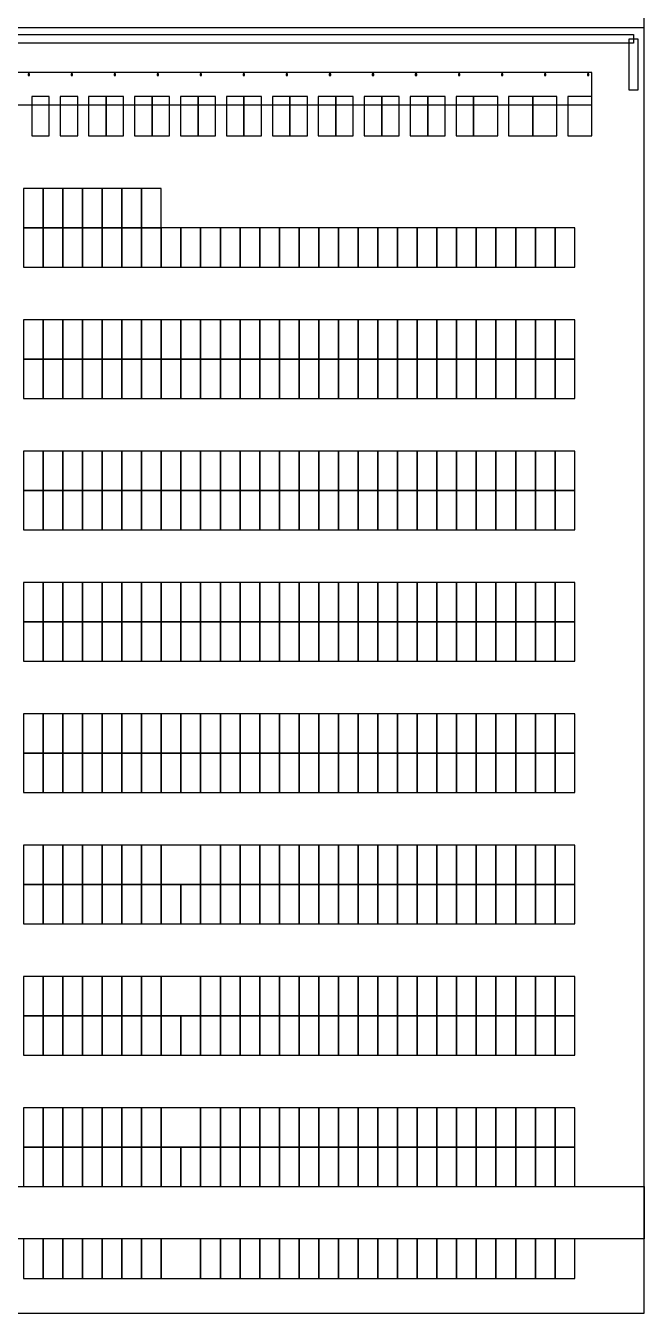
# Model space of a CAD drawing. Header units: metres. Extents: x 0 to 440, y -12 to 455.
# Drawn here: x 353.8 to 440, y 0 to 179.3 of the extents above; entities that cross this region are included whole.
import ezdxf

# ---------------------------------------------------------------- set-up
doc = ezdxf.new("R2010")
doc.units = ezdxf.units.M
for name, color, linetype in [('ASSUMED_BOUNDARY', 7, 'CONTINUOUS'), ('IFCCOLUMN', 7, 'CONTINUOUS'), ('OUTDOOR_30_ACRES', 7, 'CONTINUOUS'), ('PARKING_L1', 7, 'CONTINUOUS'), ('PARKING_L1_ADA', 7, 'CONTINUOUS'), ('PARKING_SHADE_GALLERIES', 7, 'CONTINUOUS'), ('PARKING_SHADE_ISLANDS', 7, 'CONTINUOUS'), ('SITE_ROADS', 7, 'CONTINUOUS'), ('SITE_WALKS', 7, 'CONTINUOUS')]:
    doc.layers.add(name, color=color, linetype=linetype)

msp = doc.modelspace()

# ---------------------------------------------------------------- linework, layer by layer
at = {"layer": 'ASSUMED_BOUNDARY'}
msp.add_lwpolyline([(0, 0), (440, 0), (440, 455), (0, 455)], close=True, dxfattribs=at)
at = {"layer": 'IFCCOLUMN'}
for points in [[(354.134659, 172.398), (354.334659, 172.398), (354.334659, 172.598), (354.134659, 172.598)], [(360.130824, 172.398), (360.330824, 172.398), (360.330824, 172.598), (360.130824, 172.598)], [(366.126988, 172.398), (366.326988, 172.398), (366.326988, 172.598), (366.126988, 172.598)], [(372.123153, 172.398), (372.323153, 172.398), (372.323153, 172.598), (372.123153, 172.598)], [(378.119318, 172.398), (378.319318, 172.398), (378.319318, 172.598), (378.119318, 172.598)], [(384.115482, 172.398), (384.315482, 172.398), (384.315482, 172.598), (384.115482, 172.598)], [(390.111647, 172.398), (390.311647, 172.398), (390.311647, 172.598), (390.111647, 172.598)], [(396.107812, 172.398), (396.307812, 172.398), (396.307812, 172.598), (396.107812, 172.598)], [(402.103976, 172.398), (402.303976, 172.398), (402.303976, 172.598), (402.103976, 172.598)], [(408.100141, 172.398), (408.300141, 172.398), (408.300141, 172.598), (408.100141, 172.598)], [(414.096306, 172.398), (414.296306, 172.398), (414.296306, 172.598), (414.096306, 172.598)], [(420.092471, 172.398), (420.292471, 172.398), (420.292471, 172.598), (420.092471, 172.598)], [(426.088635, 172.398), (426.288635, 172.398), (426.288635, 172.598), (426.088635, 172.598)], [(432.0848, 172.398), (432.2848, 172.398), (432.2848, 172.598), (432.0848, 172.598)]]:
    msp.add_lwpolyline(points, close=True, dxfattribs=at)
at = {"layer": 'OUTDOOR_30_ACRES'}
msp.add_lwpolyline([(0, 179.077971), (440, 179.077971), (440, 455), (0, 455)], close=True, dxfattribs=at)
at = {"layer": 'PARKING_L1'}
for points in [[(353.5024, 151.16), (356.2456, 151.16), (356.2456, 156.6464), (353.5024, 156.6464)], [(356.2456, 151.16), (358.9888, 151.16), (358.9888, 156.6464), (356.2456, 156.6464)], [(358.9888, 151.16), (361.732, 151.16), (361.732, 156.6464), (358.9888, 156.6464)], [(361.732, 151.16), (364.4752, 151.16), (364.4752, 156.6464), (361.732, 156.6464)], [(364.4752, 151.16), (367.2184, 151.16), (367.2184, 156.6464), (364.4752, 156.6464)], [(367.2184, 151.16), (369.9616, 151.16), (369.9616, 156.6464), (367.2184, 156.6464)], [(369.9616, 151.16), (372.7048, 151.16), (372.7048, 156.6464), (369.9616, 156.6464)], [(353.5024, 145.6736), (356.2456, 145.6736), (356.2456, 151.16), (353.5024, 151.16)], [(356.2456, 145.6736), (358.9888, 145.6736), (358.9888, 151.16), (356.2456, 151.16)], [(358.9888, 145.6736), (361.732, 145.6736), (361.732, 151.16), (358.9888, 151.16)], [(361.732, 145.6736), (364.4752, 145.6736), (364.4752, 151.16), (361.732, 151.16)], [(364.4752, 145.6736), (367.2184, 145.6736), (367.2184, 151.16), (364.4752, 151.16)], [(367.2184, 145.6736), (369.9616, 145.6736), (369.9616, 151.16), (367.2184, 151.16)], [(369.9616, 145.6736), (372.7048, 145.6736), (372.7048, 151.16), (369.9616, 151.16)], [(372.7048, 145.6736), (375.448, 145.6736), (375.448, 151.16), (372.7048, 151.16)], [(375.448, 145.6736), (378.1912, 145.6736), (378.1912, 151.16), (375.448, 151.16)], [(378.1912, 145.6736), (380.9344, 145.6736), (380.9344, 151.16), (378.1912, 151.16)], [(380.9344, 145.6736), (383.6776, 145.6736), (383.6776, 151.16), (380.9344, 151.16)], [(383.6776, 145.6736), (386.4208, 145.6736), (386.4208, 151.16), (383.6776, 151.16)], [(386.4208, 145.6736), (389.164, 145.6736), (389.164, 151.16), (386.4208, 151.16)], [(389.164, 145.6736), (391.9072, 145.6736), (391.9072, 151.16), (389.164, 151.16)], [(391.9072, 145.6736), (394.6504, 145.6736), (394.6504, 151.16), (391.9072, 151.16)], [(394.6504, 145.6736), (397.3936, 145.6736), (397.3936, 151.16), (394.6504, 151.16)], [(397.3936, 145.6736), (400.1368, 145.6736), (400.1368, 151.16), (397.3936, 151.16)], [(400.1368, 145.6736), (402.88, 145.6736), (402.88, 151.16), (400.1368, 151.16)], [(402.88, 145.6736), (405.6232, 145.6736), (405.6232, 151.16), (402.88, 151.16)], [(405.6232, 145.6736), (408.3664, 145.6736), (408.3664, 151.16), (405.6232, 151.16)], [(408.3664, 145.6736), (411.1096, 145.6736), (411.1096, 151.16), (408.3664, 151.16)], [(411.1096, 145.6736), (413.8528, 145.6736), (413.8528, 151.16), (411.1096, 151.16)], [(413.8528, 145.6736), (416.596, 145.6736), (416.596, 151.16), (413.8528, 151.16)], [(416.596, 145.6736), (419.3392, 145.6736), (419.3392, 151.16), (416.596, 151.16)], [(419.3392, 145.6736), (422.0824, 145.6736), (422.0824, 151.16), (419.3392, 151.16)], [(422.0824, 145.6736), (424.8256, 145.6736), (424.8256, 151.16), (422.0824, 151.16)], [(424.8256, 145.6736), (427.5688, 145.6736), (427.5688, 151.16), (424.8256, 151.16)], [(427.5688, 145.6736), (430.312, 145.6736), (430.312, 151.16), (427.5688, 151.16)], [(353.5024, 132.872), (356.2456, 132.872), (356.2456, 138.3584), (353.5024, 138.3584)], [(356.2456, 132.872), (358.9888, 132.872), (358.9888, 138.3584), (356.2456, 138.3584)], [(358.9888, 132.872), (361.732, 132.872), (361.732, 138.3584), (358.9888, 138.3584)], [(361.732, 132.872), (364.4752, 132.872), (364.4752, 138.3584), (361.732, 138.3584)], [(364.4752, 132.872), (367.2184, 132.872), (367.2184, 138.3584), (364.4752, 138.3584)], [(367.2184, 132.872), (369.9616, 132.872), (369.9616, 138.3584), (367.2184, 138.3584)], [(369.9616, 132.872), (372.7048, 132.872), (372.7048, 138.3584), (369.9616, 138.3584)], [(372.7048, 132.872), (375.448, 132.872), (375.448, 138.3584), (372.7048, 138.3584)], [(375.448, 132.872), (378.1912, 132.872), (378.1912, 138.3584), (375.448, 138.3584)], [(378.1912, 132.872), (380.9344, 132.872), (380.9344, 138.3584), (378.1912, 138.3584)], [(380.9344, 132.872), (383.6776, 132.872), (383.6776, 138.3584), (380.9344, 138.3584)], [(383.6776, 132.872), (386.4208, 132.872), (386.4208, 138.3584), (383.6776, 138.3584)], [(386.4208, 132.872), (389.164, 132.872), (389.164, 138.3584), (386.4208, 138.3584)], [(389.164, 132.872), (391.9072, 132.872), (391.9072, 138.3584), (389.164, 138.3584)], [(391.9072, 132.872), (394.6504, 132.872), (394.6504, 138.3584), (391.9072, 138.3584)], [(394.6504, 132.872), (397.3936, 132.872), (397.3936, 138.3584), (394.6504, 138.3584)], [(397.3936, 132.872), (400.1368, 132.872), (400.1368, 138.3584), (397.3936, 138.3584)], [(400.1368, 132.872), (402.88, 132.872), (402.88, 138.3584), (400.1368, 138.3584)], [(402.88, 132.872), (405.6232, 132.872), (405.6232, 138.3584), (402.88, 138.3584)], [(405.6232, 132.872), (408.3664, 132.872), (408.3664, 138.3584), (405.6232, 138.3584)], [(408.3664, 132.872), (411.1096, 132.872), (411.1096, 138.3584), (408.3664, 138.3584)], [(411.1096, 132.872), (413.8528, 132.872), (413.8528, 138.3584), (411.1096, 138.3584)], [(413.8528, 132.872), (416.596, 132.872), (416.596, 138.3584), (413.8528, 138.3584)], [(416.596, 132.872), (419.3392, 132.872), (419.3392, 138.3584), (416.596, 138.3584)], [(419.3392, 132.872), (422.0824, 132.872), (422.0824, 138.3584), (419.3392, 138.3584)], [(422.0824, 132.872), (424.8256, 132.872), (424.8256, 138.3584), (422.0824, 138.3584)], [(424.8256, 132.872), (427.5688, 132.872), (427.5688, 138.3584), (424.8256, 138.3584)], [(427.5688, 132.872), (430.312, 132.872), (430.312, 138.3584), (427.5688, 138.3584)], [(353.5024, 127.3856), (356.2456, 127.3856), (356.2456, 132.872), (353.5024, 132.872)], [(356.2456, 127.3856), (358.9888, 127.3856), (358.9888, 132.872), (356.2456, 132.872)], [(358.9888, 127.3856), (361.732, 127.3856), (361.732, 132.872), (358.9888, 132.872)], [(361.732, 127.3856), (364.4752, 127.3856), (364.4752, 132.872), (361.732, 132.872)], [(364.4752, 127.3856), (367.2184, 127.3856), (367.2184, 132.872), (364.4752, 132.872)], [(367.2184, 127.3856), (369.9616, 127.3856), (369.9616, 132.872), (367.2184, 132.872)], [(369.9616, 127.3856), (372.7048, 127.3856), (372.7048, 132.872), (369.9616, 132.872)], [(372.7048, 127.3856), (375.448, 127.3856), (375.448, 132.872), (372.7048, 132.872)], [(375.448, 127.3856), (378.1912, 127.3856), (378.1912, 132.872), (375.448, 132.872)], [(378.1912, 127.3856), (380.9344, 127.3856), (380.9344, 132.872), (378.1912, 132.872)], [(380.9344, 127.3856), (383.6776, 127.3856), (383.6776, 132.872), (380.9344, 132.872)], [(383.6776, 127.3856), (386.4208, 127.3856), (386.4208, 132.872), (383.6776, 132.872)], [(386.4208, 127.3856), (389.164, 127.3856), (389.164, 132.872), (386.4208, 132.872)], [(389.164, 127.3856), (391.9072, 127.3856), (391.9072, 132.872), (389.164, 132.872)], [(391.9072, 127.3856), (394.6504, 127.3856), (394.6504, 132.872), (391.9072, 132.872)], [(394.6504, 127.3856), (397.3936, 127.3856), (397.3936, 132.872), (394.6504, 132.872)], [(397.3936, 127.3856), (400.1368, 127.3856), (400.1368, 132.872), (397.3936, 132.872)], [(400.1368, 127.3856), (402.88, 127.3856), (402.88, 132.872), (400.1368, 132.872)], [(402.88, 127.3856), (405.6232, 127.3856), (405.6232, 132.872), (402.88, 132.872)], [(405.6232, 127.3856), (408.3664, 127.3856), (408.3664, 132.872), (405.6232, 132.872)], [(408.3664, 127.3856), (411.1096, 127.3856), (411.1096, 132.872), (408.3664, 132.872)], [(411.1096, 127.3856), (413.8528, 127.3856), (413.8528, 132.872), (411.1096, 132.872)], [(413.8528, 127.3856), (416.596, 127.3856), (416.596, 132.872), (413.8528, 132.872)], [(416.596, 127.3856), (419.3392, 127.3856), (419.3392, 132.872), (416.596, 132.872)], [(419.3392, 127.3856), (422.0824, 127.3856), (422.0824, 132.872), (419.3392, 132.872)], [(422.0824, 127.3856), (424.8256, 127.3856), (424.8256, 132.872), (422.0824, 132.872)], [(424.8256, 127.3856), (427.5688, 127.3856), (427.5688, 132.872), (424.8256, 132.872)], [(427.5688, 127.3856), (430.312, 127.3856), (430.312, 132.872), (427.5688, 132.872)], [(353.5024, 114.584), (356.2456, 114.584), (356.2456, 120.0704), (353.5024, 120.0704)], [(356.2456, 114.584), (358.9888, 114.584), (358.9888, 120.0704), (356.2456, 120.0704)], [(358.9888, 114.584), (361.732, 114.584), (361.732, 120.0704), (358.9888, 120.0704)], [(361.732, 114.584), (364.4752, 114.584), (364.4752, 120.0704), (361.732, 120.0704)], [(364.4752, 114.584), (367.2184, 114.584), (367.2184, 120.0704), (364.4752, 120.0704)], [(367.2184, 114.584), (369.9616, 114.584), (369.9616, 120.0704), (367.2184, 120.0704)], [(369.9616, 114.584), (372.7048, 114.584), (372.7048, 120.0704), (369.9616, 120.0704)], [(372.7048, 114.584), (375.448, 114.584), (375.448, 120.0704), (372.7048, 120.0704)], [(375.448, 114.584), (378.1912, 114.584), (378.1912, 120.0704), (375.448, 120.0704)], [(378.1912, 114.584), (380.9344, 114.584), (380.9344, 120.0704), (378.1912, 120.0704)], [(380.9344, 114.584), (383.6776, 114.584), (383.6776, 120.0704), (380.9344, 120.0704)], [(383.6776, 114.584), (386.4208, 114.584), (386.4208, 120.0704), (383.6776, 120.0704)], [(386.4208, 114.584), (389.164, 114.584), (389.164, 120.0704), (386.4208, 120.0704)], [(389.164, 114.584), (391.9072, 114.584), (391.9072, 120.0704), (389.164, 120.0704)], [(391.9072, 114.584), (394.6504, 114.584), (394.6504, 120.0704), (391.9072, 120.0704)], [(394.6504, 114.584), (397.3936, 114.584), (397.3936, 120.0704), (394.6504, 120.0704)], [(397.3936, 114.584), (400.1368, 114.584), (400.1368, 120.0704), (397.3936, 120.0704)], [(400.1368, 114.584), (402.88, 114.584), (402.88, 120.0704), (400.1368, 120.0704)], [(402.88, 114.584), (405.6232, 114.584), (405.6232, 120.0704), (402.88, 120.0704)], [(405.6232, 114.584), (408.3664, 114.584), (408.3664, 120.0704), (405.6232, 120.0704)], [(408.3664, 114.584), (411.1096, 114.584), (411.1096, 120.0704), (408.3664, 120.0704)], [(411.1096, 114.584), (413.8528, 114.584), (413.8528, 120.0704), (411.1096, 120.0704)], [(413.8528, 114.584), (416.596, 114.584), (416.596, 120.0704), (413.8528, 120.0704)], [(416.596, 114.584), (419.3392, 114.584), (419.3392, 120.0704), (416.596, 120.0704)], [(419.3392, 114.584), (422.0824, 114.584), (422.0824, 120.0704), (419.3392, 120.0704)], [(422.0824, 114.584), (424.8256, 114.584), (424.8256, 120.0704), (422.0824, 120.0704)], [(424.8256, 114.584), (427.5688, 114.584), (427.5688, 120.0704), (424.8256, 120.0704)], [(427.5688, 114.584), (430.312, 114.584), (430.312, 120.0704), (427.5688, 120.0704)], [(353.5024, 109.0976), (356.2456, 109.0976), (356.2456, 114.584), (353.5024, 114.584)], [(356.2456, 109.0976), (358.9888, 109.0976), (358.9888, 114.584), (356.2456, 114.584)], [(358.9888, 109.0976), (361.732, 109.0976), (361.732, 114.584), (358.9888, 114.584)], [(361.732, 109.0976), (364.4752, 109.0976), (364.4752, 114.584), (361.732, 114.584)], [(364.4752, 109.0976), (367.2184, 109.0976), (367.2184, 114.584), (364.4752, 114.584)], [(367.2184, 109.0976), (369.9616, 109.0976), (369.9616, 114.584), (367.2184, 114.584)], [(369.9616, 109.0976), (372.7048, 109.0976), (372.7048, 114.584), (369.9616, 114.584)], [(372.7048, 109.0976), (375.448, 109.0976), (375.448, 114.584), (372.7048, 114.584)], [(375.448, 109.0976), (378.1912, 109.0976), (378.1912, 114.584), (375.448, 114.584)], [(378.1912, 109.0976), (380.9344, 109.0976), (380.9344, 114.584), (378.1912, 114.584)], [(380.9344, 109.0976), (383.6776, 109.0976), (383.6776, 114.584), (380.9344, 114.584)], [(383.6776, 109.0976), (386.4208, 109.0976), (386.4208, 114.584), (383.6776, 114.584)], [(386.4208, 109.0976), (389.164, 109.0976), (389.164, 114.584), (386.4208, 114.584)], [(389.164, 109.0976), (391.9072, 109.0976), (391.9072, 114.584), (389.164, 114.584)], [(391.9072, 109.0976), (394.6504, 109.0976), (394.6504, 114.584), (391.9072, 114.584)], [(394.6504, 109.0976), (397.3936, 109.0976), (397.3936, 114.584), (394.6504, 114.584)], [(397.3936, 109.0976), (400.1368, 109.0976), (400.1368, 114.584), (397.3936, 114.584)], [(400.1368, 109.0976), (402.88, 109.0976), (402.88, 114.584), (400.1368, 114.584)], [(402.88, 109.0976), (405.6232, 109.0976), (405.6232, 114.584), (402.88, 114.584)], [(405.6232, 109.0976), (408.3664, 109.0976), (408.3664, 114.584), (405.6232, 114.584)], [(408.3664, 109.0976), (411.1096, 109.0976), (411.1096, 114.584), (408.3664, 114.584)], [(411.1096, 109.0976), (413.8528, 109.0976), (413.8528, 114.584), (411.1096, 114.584)], [(413.8528, 109.0976), (416.596, 109.0976), (416.596, 114.584), (413.8528, 114.584)], [(416.596, 109.0976), (419.3392, 109.0976), (419.3392, 114.584), (416.596, 114.584)], [(419.3392, 109.0976), (422.0824, 109.0976), (422.0824, 114.584), (419.3392, 114.584)], [(422.0824, 109.0976), (424.8256, 109.0976), (424.8256, 114.584), (422.0824, 114.584)], [(424.8256, 109.0976), (427.5688, 109.0976), (427.5688, 114.584), (424.8256, 114.584)], [(427.5688, 109.0976), (430.312, 109.0976), (430.312, 114.584), (427.5688, 114.584)], [(353.5024, 96.296), (356.2456, 96.296), (356.2456, 101.7824), (353.5024, 101.7824)], [(356.2456, 96.296), (358.9888, 96.296), (358.9888, 101.7824), (356.2456, 101.7824)], [(358.9888, 96.296), (361.732, 96.296), (361.732, 101.7824), (358.9888, 101.7824)], [(361.732, 96.296), (364.4752, 96.296), (364.4752, 101.7824), (361.732, 101.7824)], [(364.4752, 96.296), (367.2184, 96.296), (367.2184, 101.7824), (364.4752, 101.7824)], [(367.2184, 96.296), (369.9616, 96.296), (369.9616, 101.7824), (367.2184, 101.7824)], [(369.9616, 96.296), (372.7048, 96.296), (372.7048, 101.7824), (369.9616, 101.7824)], [(372.7048, 96.296), (375.448, 96.296), (375.448, 101.7824), (372.7048, 101.7824)], [(375.448, 96.296), (378.1912, 96.296), (378.1912, 101.7824), (375.448, 101.7824)], [(378.1912, 96.296), (380.9344, 96.296), (380.9344, 101.7824), (378.1912, 101.7824)], [(380.9344, 96.296), (383.6776, 96.296), (383.6776, 101.7824), (380.9344, 101.7824)], [(383.6776, 96.296), (386.4208, 96.296), (386.4208, 101.7824), (383.6776, 101.7824)], [(386.4208, 96.296), (389.164, 96.296), (389.164, 101.7824), (386.4208, 101.7824)], [(389.164, 96.296), (391.9072, 96.296), (391.9072, 101.7824), (389.164, 101.7824)], [(391.9072, 96.296), (394.6504, 96.296), (394.6504, 101.7824), (391.9072, 101.7824)], [(394.6504, 96.296), (397.3936, 96.296), (397.3936, 101.7824), (394.6504, 101.7824)], [(397.3936, 96.296), (400.1368, 96.296), (400.1368, 101.7824), (397.3936, 101.7824)], [(400.1368, 96.296), (402.88, 96.296), (402.88, 101.7824), (400.1368, 101.7824)], [(402.88, 96.296), (405.6232, 96.296), (405.6232, 101.7824), (402.88, 101.7824)], [(405.6232, 96.296), (408.3664, 96.296), (408.3664, 101.7824), (405.6232, 101.7824)], [(408.3664, 96.296), (411.1096, 96.296), (411.1096, 101.7824), (408.3664, 101.7824)], [(411.1096, 96.296), (413.8528, 96.296), (413.8528, 101.7824), (411.1096, 101.7824)], [(413.8528, 96.296), (416.596, 96.296), (416.596, 101.7824), (413.8528, 101.7824)], [(416.596, 96.296), (419.3392, 96.296), (419.3392, 101.7824), (416.596, 101.7824)], [(419.3392, 96.296), (422.0824, 96.296), (422.0824, 101.7824), (419.3392, 101.7824)], [(422.0824, 96.296), (424.8256, 96.296), (424.8256, 101.7824), (422.0824, 101.7824)], [(424.8256, 96.296), (427.5688, 96.296), (427.5688, 101.7824), (424.8256, 101.7824)], [(427.5688, 96.296), (430.312, 96.296), (430.312, 101.7824), (427.5688, 101.7824)], [(353.5024, 90.8096), (356.2456, 90.8096), (356.2456, 96.296), (353.5024, 96.296)], [(356.2456, 90.8096), (358.9888, 90.8096), (358.9888, 96.296), (356.2456, 96.296)], [(358.9888, 90.8096), (361.732, 90.8096), (361.732, 96.296), (358.9888, 96.296)], [(361.732, 90.8096), (364.4752, 90.8096), (364.4752, 96.296), (361.732, 96.296)], [(364.4752, 90.8096), (367.2184, 90.8096), (367.2184, 96.296), (364.4752, 96.296)], [(367.2184, 90.8096), (369.9616, 90.8096), (369.9616, 96.296), (367.2184, 96.296)], [(369.9616, 90.8096), (372.7048, 90.8096), (372.7048, 96.296), (369.9616, 96.296)], [(372.7048, 90.8096), (375.448, 90.8096), (375.448, 96.296), (372.7048, 96.296)], [(375.448, 90.8096), (378.1912, 90.8096), (378.1912, 96.296), (375.448, 96.296)], [(378.1912, 90.8096), (380.9344, 90.8096), (380.9344, 96.296), (378.1912, 96.296)], [(380.9344, 90.8096), (383.6776, 90.8096), (383.6776, 96.296), (380.9344, 96.296)], [(383.6776, 90.8096), (386.4208, 90.8096), (386.4208, 96.296), (383.6776, 96.296)], [(386.4208, 90.8096), (389.164, 90.8096), (389.164, 96.296), (386.4208, 96.296)], [(389.164, 90.8096), (391.9072, 90.8096), (391.9072, 96.296), (389.164, 96.296)], [(391.9072, 90.8096), (394.6504, 90.8096), (394.6504, 96.296), (391.9072, 96.296)], [(394.6504, 90.8096), (397.3936, 90.8096), (397.3936, 96.296), (394.6504, 96.296)], [(397.3936, 90.8096), (400.1368, 90.8096), (400.1368, 96.296), (397.3936, 96.296)], [(400.1368, 90.8096), (402.88, 90.8096), (402.88, 96.296), (400.1368, 96.296)], [(402.88, 90.8096), (405.6232, 90.8096), (405.6232, 96.296), (402.88, 96.296)], [(405.6232, 90.8096), (408.3664, 90.8096), (408.3664, 96.296), (405.6232, 96.296)], [(408.3664, 90.8096), (411.1096, 90.8096), (411.1096, 96.296), (408.3664, 96.296)], [(411.1096, 90.8096), (413.8528, 90.8096), (413.8528, 96.296), (411.1096, 96.296)], [(413.8528, 90.8096), (416.596, 90.8096), (416.596, 96.296), (413.8528, 96.296)], [(416.596, 90.8096), (419.3392, 90.8096), (419.3392, 96.296), (416.596, 96.296)], [(419.3392, 90.8096), (422.0824, 90.8096), (422.0824, 96.296), (419.3392, 96.296)], [(422.0824, 90.8096), (424.8256, 90.8096), (424.8256, 96.296), (422.0824, 96.296)], [(424.8256, 90.8096), (427.5688, 90.8096), (427.5688, 96.296), (424.8256, 96.296)], [(427.5688, 90.8096), (430.312, 90.8096), (430.312, 96.296), (427.5688, 96.296)], [(353.5024, 78.008), (356.2456, 78.008), (356.2456, 83.4944), (353.5024, 83.4944)], [(356.2456, 78.008), (358.9888, 78.008), (358.9888, 83.4944), (356.2456, 83.4944)], [(358.9888, 78.008), (361.732, 78.008), (361.732, 83.4944), (358.9888, 83.4944)], [(361.732, 78.008), (364.4752, 78.008), (364.4752, 83.4944), (361.732, 83.4944)], [(364.4752, 78.008), (367.2184, 78.008), (367.2184, 83.4944), (364.4752, 83.4944)], [(367.2184, 78.008), (369.9616, 78.008), (369.9616, 83.4944), (367.2184, 83.4944)], [(369.9616, 78.008), (372.7048, 78.008), (372.7048, 83.4944), (369.9616, 83.4944)], [(372.7048, 78.008), (375.448, 78.008), (375.448, 83.4944), (372.7048, 83.4944)], [(375.448, 78.008), (378.1912, 78.008), (378.1912, 83.4944), (375.448, 83.4944)], [(378.1912, 78.008), (380.9344, 78.008), (380.9344, 83.4944), (378.1912, 83.4944)], [(380.9344, 78.008), (383.6776, 78.008), (383.6776, 83.4944), (380.9344, 83.4944)], [(383.6776, 78.008), (386.4208, 78.008), (386.4208, 83.4944), (383.6776, 83.4944)], [(386.4208, 78.008), (389.164, 78.008), (389.164, 83.4944), (386.4208, 83.4944)], [(389.164, 78.008), (391.9072, 78.008), (391.9072, 83.4944), (389.164, 83.4944)], [(391.9072, 78.008), (394.6504, 78.008), (394.6504, 83.4944), (391.9072, 83.4944)], [(394.6504, 78.008), (397.3936, 78.008), (397.3936, 83.4944), (394.6504, 83.4944)], [(397.3936, 78.008), (400.1368, 78.008), (400.1368, 83.4944), (397.3936, 83.4944)], [(400.1368, 78.008), (402.88, 78.008), (402.88, 83.4944), (400.1368, 83.4944)], [(402.88, 78.008), (405.6232, 78.008), (405.6232, 83.4944), (402.88, 83.4944)], [(405.6232, 78.008), (408.3664, 78.008), (408.3664, 83.4944), (405.6232, 83.4944)], [(408.3664, 78.008), (411.1096, 78.008), (411.1096, 83.4944), (408.3664, 83.4944)], [(411.1096, 78.008), (413.8528, 78.008), (413.8528, 83.4944), (411.1096, 83.4944)], [(413.8528, 78.008), (416.596, 78.008), (416.596, 83.4944), (413.8528, 83.4944)], [(416.596, 78.008), (419.3392, 78.008), (419.3392, 83.4944), (416.596, 83.4944)], [(419.3392, 78.008), (422.0824, 78.008), (422.0824, 83.4944), (419.3392, 83.4944)], [(422.0824, 78.008), (424.8256, 78.008), (424.8256, 83.4944), (422.0824, 83.4944)], [(424.8256, 78.008), (427.5688, 78.008), (427.5688, 83.4944), (424.8256, 83.4944)], [(427.5688, 78.008), (430.312, 78.008), (430.312, 83.4944), (427.5688, 83.4944)], [(353.5024, 72.5216), (356.2456, 72.5216), (356.2456, 78.008), (353.5024, 78.008)], [(356.2456, 72.5216), (358.9888, 72.5216), (358.9888, 78.008), (356.2456, 78.008)], [(358.9888, 72.5216), (361.732, 72.5216), (361.732, 78.008), (358.9888, 78.008)], [(361.732, 72.5216), (364.4752, 72.5216), (364.4752, 78.008), (361.732, 78.008)], [(364.4752, 72.5216), (367.2184, 72.5216), (367.2184, 78.008), (364.4752, 78.008)], [(367.2184, 72.5216), (369.9616, 72.5216), (369.9616, 78.008), (367.2184, 78.008)], [(369.9616, 72.5216), (372.7048, 72.5216), (372.7048, 78.008), (369.9616, 78.008)], [(372.7048, 72.5216), (375.448, 72.5216), (375.448, 78.008), (372.7048, 78.008)], [(375.448, 72.5216), (378.1912, 72.5216), (378.1912, 78.008), (375.448, 78.008)], [(378.1912, 72.5216), (380.9344, 72.5216), (380.9344, 78.008), (378.1912, 78.008)], [(380.9344, 72.5216), (383.6776, 72.5216), (383.6776, 78.008), (380.9344, 78.008)], [(383.6776, 72.5216), (386.4208, 72.5216), (386.4208, 78.008), (383.6776, 78.008)], [(386.4208, 72.5216), (389.164, 72.5216), (389.164, 78.008), (386.4208, 78.008)], [(389.164, 72.5216), (391.9072, 72.5216), (391.9072, 78.008), (389.164, 78.008)], [(391.9072, 72.5216), (394.6504, 72.5216), (394.6504, 78.008), (391.9072, 78.008)], [(394.6504, 72.5216), (397.3936, 72.5216), (397.3936, 78.008), (394.6504, 78.008)], [(397.3936, 72.5216), (400.1368, 72.5216), (400.1368, 78.008), (397.3936, 78.008)], [(400.1368, 72.5216), (402.88, 72.5216), (402.88, 78.008), (400.1368, 78.008)], [(402.88, 72.5216), (405.6232, 72.5216), (405.6232, 78.008), (402.88, 78.008)], [(405.6232, 72.5216), (408.3664, 72.5216), (408.3664, 78.008), (405.6232, 78.008)], [(408.3664, 72.5216), (411.1096, 72.5216), (411.1096, 78.008), (408.3664, 78.008)], [(411.1096, 72.5216), (413.8528, 72.5216), (413.8528, 78.008), (411.1096, 78.008)], [(413.8528, 72.5216), (416.596, 72.5216), (416.596, 78.008), (413.8528, 78.008)], [(416.596, 72.5216), (419.3392, 72.5216), (419.3392, 78.008), (416.596, 78.008)], [(419.3392, 72.5216), (422.0824, 72.5216), (422.0824, 78.008), (419.3392, 78.008)], [(422.0824, 72.5216), (424.8256, 72.5216), (424.8256, 78.008), (422.0824, 78.008)], [(424.8256, 72.5216), (427.5688, 72.5216), (427.5688, 78.008), (424.8256, 78.008)], [(427.5688, 72.5216), (430.312, 72.5216), (430.312, 78.008), (427.5688, 78.008)], [(353.5024, 59.72), (356.2456, 59.72), (356.2456, 65.2064), (353.5024, 65.2064)], [(356.2456, 59.72), (358.9888, 59.72), (358.9888, 65.2064), (356.2456, 65.2064)], [(358.9888, 59.72), (361.732, 59.72), (361.732, 65.2064), (358.9888, 65.2064)], [(361.732, 59.72), (364.4752, 59.72), (364.4752, 65.2064), (361.732, 65.2064)], [(364.4752, 59.72), (367.2184, 59.72), (367.2184, 65.2064), (364.4752, 65.2064)], [(367.2184, 59.72), (369.9616, 59.72), (369.9616, 65.2064), (367.2184, 65.2064)], [(369.9616, 59.72), (372.7048, 59.72), (372.7048, 65.2064), (369.9616, 65.2064)], [(378.1912, 59.72), (380.9344, 59.72), (380.9344, 65.2064), (378.1912, 65.2064)], [(380.9344, 59.72), (383.6776, 59.72), (383.6776, 65.2064), (380.9344, 65.2064)], [(383.6776, 59.72), (386.4208, 59.72), (386.4208, 65.2064), (383.6776, 65.2064)], [(386.4208, 59.72), (389.164, 59.72), (389.164, 65.2064), (386.4208, 65.2064)], [(389.164, 59.72), (391.9072, 59.72), (391.9072, 65.2064), (389.164, 65.2064)], [(391.9072, 59.72), (394.6504, 59.72), (394.6504, 65.2064), (391.9072, 65.2064)], [(394.6504, 59.72), (397.3936, 59.72), (397.3936, 65.2064), (394.6504, 65.2064)], [(397.3936, 59.72), (400.1368, 59.72), (400.1368, 65.2064), (397.3936, 65.2064)], [(400.1368, 59.72), (402.88, 59.72), (402.88, 65.2064), (400.1368, 65.2064)], [(402.88, 59.72), (405.6232, 59.72), (405.6232, 65.2064), (402.88, 65.2064)], [(405.6232, 59.72), (408.3664, 59.72), (408.3664, 65.2064), (405.6232, 65.2064)], [(408.3664, 59.72), (411.1096, 59.72), (411.1096, 65.2064), (408.3664, 65.2064)], [(411.1096, 59.72), (413.8528, 59.72), (413.8528, 65.2064), (411.1096, 65.2064)], [(413.8528, 59.72), (416.596, 59.72), (416.596, 65.2064), (413.8528, 65.2064)], [(416.596, 59.72), (419.3392, 59.72), (419.3392, 65.2064), (416.596, 65.2064)], [(419.3392, 59.72), (422.0824, 59.72), (422.0824, 65.2064), (419.3392, 65.2064)], [(422.0824, 59.72), (424.8256, 59.72), (424.8256, 65.2064), (422.0824, 65.2064)], [(424.8256, 59.72), (427.5688, 59.72), (427.5688, 65.2064), (424.8256, 65.2064)], [(427.5688, 59.72), (430.312, 59.72), (430.312, 65.2064), (427.5688, 65.2064)], [(353.5024, 54.2336), (356.2456, 54.2336), (356.2456, 59.72), (353.5024, 59.72)], [(356.2456, 54.2336), (358.9888, 54.2336), (358.9888, 59.72), (356.2456, 59.72)], [(358.9888, 54.2336), (361.732, 54.2336), (361.732, 59.72), (358.9888, 59.72)], [(361.732, 54.2336), (364.4752, 54.2336), (364.4752, 59.72), (361.732, 59.72)], [(364.4752, 54.2336), (367.2184, 54.2336), (367.2184, 59.72), (364.4752, 59.72)], [(367.2184, 54.2336), (369.9616, 54.2336), (369.9616, 59.72), (367.2184, 59.72)], [(369.9616, 54.2336), (372.7048, 54.2336), (372.7048, 59.72), (369.9616, 59.72)], [(372.7048, 54.2336), (375.448, 54.2336), (375.448, 59.72), (372.7048, 59.72)], [(375.448, 54.2336), (378.1912, 54.2336), (378.1912, 59.72), (375.448, 59.72)], [(378.1912, 54.2336), (380.9344, 54.2336), (380.9344, 59.72), (378.1912, 59.72)], [(380.9344, 54.2336), (383.6776, 54.2336), (383.6776, 59.72), (380.9344, 59.72)], [(383.6776, 54.2336), (386.4208, 54.2336), (386.4208, 59.72), (383.6776, 59.72)], [(386.4208, 54.2336), (389.164, 54.2336), (389.164, 59.72), (386.4208, 59.72)], [(389.164, 54.2336), (391.9072, 54.2336), (391.9072, 59.72), (389.164, 59.72)], [(391.9072, 54.2336), (394.6504, 54.2336), (394.6504, 59.72), (391.9072, 59.72)], [(394.6504, 54.2336), (397.3936, 54.2336), (397.3936, 59.72), (394.6504, 59.72)], [(397.3936, 54.2336), (400.1368, 54.2336), (400.1368, 59.72), (397.3936, 59.72)], [(400.1368, 54.2336), (402.88, 54.2336), (402.88, 59.72), (400.1368, 59.72)], [(402.88, 54.2336), (405.6232, 54.2336), (405.6232, 59.72), (402.88, 59.72)], [(405.6232, 54.2336), (408.3664, 54.2336), (408.3664, 59.72), (405.6232, 59.72)], [(408.3664, 54.2336), (411.1096, 54.2336), (411.1096, 59.72), (408.3664, 59.72)], [(411.1096, 54.2336), (413.8528, 54.2336), (413.8528, 59.72), (411.1096, 59.72)], [(413.8528, 54.2336), (416.596, 54.2336), (416.596, 59.72), (413.8528, 59.72)], [(416.596, 54.2336), (419.3392, 54.2336), (419.3392, 59.72), (416.596, 59.72)], [(419.3392, 54.2336), (422.0824, 54.2336), (422.0824, 59.72), (419.3392, 59.72)], [(422.0824, 54.2336), (424.8256, 54.2336), (424.8256, 59.72), (422.0824, 59.72)], [(424.8256, 54.2336), (427.5688, 54.2336), (427.5688, 59.72), (424.8256, 59.72)], [(427.5688, 54.2336), (430.312, 54.2336), (430.312, 59.72), (427.5688, 59.72)], [(353.5024, 41.432), (356.2456, 41.432), (356.2456, 46.9184), (353.5024, 46.9184)], [(356.2456, 41.432), (358.9888, 41.432), (358.9888, 46.9184), (356.2456, 46.9184)], [(358.9888, 41.432), (361.732, 41.432), (361.732, 46.9184), (358.9888, 46.9184)], [(361.732, 41.432), (364.4752, 41.432), (364.4752, 46.9184), (361.732, 46.9184)], [(364.4752, 41.432), (367.2184, 41.432), (367.2184, 46.9184), (364.4752, 46.9184)], [(367.2184, 41.432), (369.9616, 41.432), (369.9616, 46.9184), (367.2184, 46.9184)], [(369.9616, 41.432), (372.7048, 41.432), (372.7048, 46.9184), (369.9616, 46.9184)], [(378.1912, 41.432), (380.9344, 41.432), (380.9344, 46.9184), (378.1912, 46.9184)], [(380.9344, 41.432), (383.6776, 41.432), (383.6776, 46.9184), (380.9344, 46.9184)], [(383.6776, 41.432), (386.4208, 41.432), (386.4208, 46.9184), (383.6776, 46.9184)], [(386.4208, 41.432), (389.164, 41.432), (389.164, 46.9184), (386.4208, 46.9184)], [(389.164, 41.432), (391.9072, 41.432), (391.9072, 46.9184), (389.164, 46.9184)], [(391.9072, 41.432), (394.6504, 41.432), (394.6504, 46.9184), (391.9072, 46.9184)], [(394.6504, 41.432), (397.3936, 41.432), (397.3936, 46.9184), (394.6504, 46.9184)], [(397.3936, 41.432), (400.1368, 41.432), (400.1368, 46.9184), (397.3936, 46.9184)], [(400.1368, 41.432), (402.88, 41.432), (402.88, 46.9184), (400.1368, 46.9184)], [(402.88, 41.432), (405.6232, 41.432), (405.6232, 46.9184), (402.88, 46.9184)], [(405.6232, 41.432), (408.3664, 41.432), (408.3664, 46.9184), (405.6232, 46.9184)], [(408.3664, 41.432), (411.1096, 41.432), (411.1096, 46.9184), (408.3664, 46.9184)], [(411.1096, 41.432), (413.8528, 41.432), (413.8528, 46.9184), (411.1096, 46.9184)], [(413.8528, 41.432), (416.596, 41.432), (416.596, 46.9184), (413.8528, 46.9184)], [(416.596, 41.432), (419.3392, 41.432), (419.3392, 46.9184), (416.596, 46.9184)], [(419.3392, 41.432), (422.0824, 41.432), (422.0824, 46.9184), (419.3392, 46.9184)], [(422.0824, 41.432), (424.8256, 41.432), (424.8256, 46.9184), (422.0824, 46.9184)], [(424.8256, 41.432), (427.5688, 41.432), (427.5688, 46.9184), (424.8256, 46.9184)], [(427.5688, 41.432), (430.312, 41.432), (430.312, 46.9184), (427.5688, 46.9184)], [(353.5024, 35.9456), (356.2456, 35.9456), (356.2456, 41.432), (353.5024, 41.432)], [(356.2456, 35.9456), (358.9888, 35.9456), (358.9888, 41.432), (356.2456, 41.432)], [(358.9888, 35.9456), (361.732, 35.9456), (361.732, 41.432), (358.9888, 41.432)], [(361.732, 35.9456), (364.4752, 35.9456), (364.4752, 41.432), (361.732, 41.432)], [(364.4752, 35.9456), (367.2184, 35.9456), (367.2184, 41.432), (364.4752, 41.432)], [(367.2184, 35.9456), (369.9616, 35.9456), (369.9616, 41.432), (367.2184, 41.432)], [(369.9616, 35.9456), (372.7048, 35.9456), (372.7048, 41.432), (369.9616, 41.432)], [(372.7048, 35.9456), (375.448, 35.9456), (375.448, 41.432), (372.7048, 41.432)], [(375.448, 35.9456), (378.1912, 35.9456), (378.1912, 41.432), (375.448, 41.432)], [(378.1912, 35.9456), (380.9344, 35.9456), (380.9344, 41.432), (378.1912, 41.432)], [(380.9344, 35.9456), (383.6776, 35.9456), (383.6776, 41.432), (380.9344, 41.432)], [(383.6776, 35.9456), (386.4208, 35.9456), (386.4208, 41.432), (383.6776, 41.432)], [(386.4208, 35.9456), (389.164, 35.9456), (389.164, 41.432), (386.4208, 41.432)], [(389.164, 35.9456), (391.9072, 35.9456), (391.9072, 41.432), (389.164, 41.432)], [(391.9072, 35.9456), (394.6504, 35.9456), (394.6504, 41.432), (391.9072, 41.432)], [(394.6504, 35.9456), (397.3936, 35.9456), (397.3936, 41.432), (394.6504, 41.432)], [(397.3936, 35.9456), (400.1368, 35.9456), (400.1368, 41.432), (397.3936, 41.432)], [(400.1368, 35.9456), (402.88, 35.9456), (402.88, 41.432), (400.1368, 41.432)], [(402.88, 35.9456), (405.6232, 35.9456), (405.6232, 41.432), (402.88, 41.432)], [(405.6232, 35.9456), (408.3664, 35.9456), (408.3664, 41.432), (405.6232, 41.432)], [(408.3664, 35.9456), (411.1096, 35.9456), (411.1096, 41.432), (408.3664, 41.432)], [(411.1096, 35.9456), (413.8528, 35.9456), (413.8528, 41.432), (411.1096, 41.432)], [(413.8528, 35.9456), (416.596, 35.9456), (416.596, 41.432), (413.8528, 41.432)], [(416.596, 35.9456), (419.3392, 35.9456), (419.3392, 41.432), (416.596, 41.432)], [(419.3392, 35.9456), (422.0824, 35.9456), (422.0824, 41.432), (419.3392, 41.432)], [(422.0824, 35.9456), (424.8256, 35.9456), (424.8256, 41.432), (422.0824, 41.432)], [(424.8256, 35.9456), (427.5688, 35.9456), (427.5688, 41.432), (424.8256, 41.432)], [(427.5688, 35.9456), (430.312, 35.9456), (430.312, 41.432), (427.5688, 41.432)], [(353.5024, 23.144), (356.2456, 23.144), (356.2456, 28.6304), (353.5024, 28.6304)], [(356.2456, 23.144), (358.9888, 23.144), (358.9888, 28.6304), (356.2456, 28.6304)], [(358.9888, 23.144), (361.732, 23.144), (361.732, 28.6304), (358.9888, 28.6304)], [(361.732, 23.144), (364.4752, 23.144), (364.4752, 28.6304), (361.732, 28.6304)], [(364.4752, 23.144), (367.2184, 23.144), (367.2184, 28.6304), (364.4752, 28.6304)], [(367.2184, 23.144), (369.9616, 23.144), (369.9616, 28.6304), (367.2184, 28.6304)], [(369.9616, 23.144), (372.7048, 23.144), (372.7048, 28.6304), (369.9616, 28.6304)], [(378.1912, 23.144), (380.9344, 23.144), (380.9344, 28.6304), (378.1912, 28.6304)], [(380.9344, 23.144), (383.6776, 23.144), (383.6776, 28.6304), (380.9344, 28.6304)], [(383.6776, 23.144), (386.4208, 23.144), (386.4208, 28.6304), (383.6776, 28.6304)], [(386.4208, 23.144), (389.164, 23.144), (389.164, 28.6304), (386.4208, 28.6304)], [(389.164, 23.144), (391.9072, 23.144), (391.9072, 28.6304), (389.164, 28.6304)], [(391.9072, 23.144), (394.6504, 23.144), (394.6504, 28.6304), (391.9072, 28.6304)], [(394.6504, 23.144), (397.3936, 23.144), (397.3936, 28.6304), (394.6504, 28.6304)], [(397.3936, 23.144), (400.1368, 23.144), (400.1368, 28.6304), (397.3936, 28.6304)], [(400.1368, 23.144), (402.88, 23.144), (402.88, 28.6304), (400.1368, 28.6304)], [(402.88, 23.144), (405.6232, 23.144), (405.6232, 28.6304), (402.88, 28.6304)], [(405.6232, 23.144), (408.3664, 23.144), (408.3664, 28.6304), (405.6232, 28.6304)], [(408.3664, 23.144), (411.1096, 23.144), (411.1096, 28.6304), (408.3664, 28.6304)], [(411.1096, 23.144), (413.8528, 23.144), (413.8528, 28.6304), (411.1096, 28.6304)], [(413.8528, 23.144), (416.596, 23.144), (416.596, 28.6304), (413.8528, 28.6304)], [(416.596, 23.144), (419.3392, 23.144), (419.3392, 28.6304), (416.596, 28.6304)], [(419.3392, 23.144), (422.0824, 23.144), (422.0824, 28.6304), (419.3392, 28.6304)], [(422.0824, 23.144), (424.8256, 23.144), (424.8256, 28.6304), (422.0824, 28.6304)], [(424.8256, 23.144), (427.5688, 23.144), (427.5688, 28.6304), (424.8256, 28.6304)], [(427.5688, 23.144), (430.312, 23.144), (430.312, 28.6304), (427.5688, 28.6304)], [(353.5024, 17.6576), (356.2456, 17.6576), (356.2456, 23.144), (353.5024, 23.144)], [(356.2456, 17.6576), (358.9888, 17.6576), (358.9888, 23.144), (356.2456, 23.144)], [(358.9888, 17.6576), (361.732, 17.6576), (361.732, 23.144), (358.9888, 23.144)], [(361.732, 17.6576), (364.4752, 17.6576), (364.4752, 23.144), (361.732, 23.144)], [(364.4752, 17.6576), (367.2184, 17.6576), (367.2184, 23.144), (364.4752, 23.144)], [(367.2184, 17.6576), (369.9616, 17.6576), (369.9616, 23.144), (367.2184, 23.144)], [(369.9616, 17.6576), (372.7048, 17.6576), (372.7048, 23.144), (369.9616, 23.144)], [(372.7048, 17.6576), (375.448, 17.6576), (375.448, 23.144), (372.7048, 23.144)], [(375.448, 17.6576), (378.1912, 17.6576), (378.1912, 23.144), (375.448, 23.144)], [(378.1912, 17.6576), (380.9344, 17.6576), (380.9344, 23.144), (378.1912, 23.144)], [(380.9344, 17.6576), (383.6776, 17.6576), (383.6776, 23.144), (380.9344, 23.144)], [(383.6776, 17.6576), (386.4208, 17.6576), (386.4208, 23.144), (383.6776, 23.144)], [(386.4208, 17.6576), (389.164, 17.6576), (389.164, 23.144), (386.4208, 23.144)], [(389.164, 17.6576), (391.9072, 17.6576), (391.9072, 23.144), (389.164, 23.144)], [(391.9072, 17.6576), (394.6504, 17.6576), (394.6504, 23.144), (391.9072, 23.144)], [(394.6504, 17.6576), (397.3936, 17.6576), (397.3936, 23.144), (394.6504, 23.144)], [(397.3936, 17.6576), (400.1368, 17.6576), (400.1368, 23.144), (397.3936, 23.144)], [(400.1368, 17.6576), (402.88, 17.6576), (402.88, 23.144), (400.1368, 23.144)], [(402.88, 17.6576), (405.6232, 17.6576), (405.6232, 23.144), (402.88, 23.144)], [(405.6232, 17.6576), (408.3664, 17.6576), (408.3664, 23.144), (405.6232, 23.144)], [(408.3664, 17.6576), (411.1096, 17.6576), (411.1096, 23.144), (408.3664, 23.144)], [(411.1096, 17.6576), (413.8528, 17.6576), (413.8528, 23.144), (411.1096, 23.144)], [(413.8528, 17.6576), (416.596, 17.6576), (416.596, 23.144), (413.8528, 23.144)], [(416.596, 17.6576), (419.3392, 17.6576), (419.3392, 23.144), (416.596, 23.144)], [(419.3392, 17.6576), (422.0824, 17.6576), (422.0824, 23.144), (419.3392, 23.144)], [(422.0824, 17.6576), (424.8256, 17.6576), (424.8256, 23.144), (422.0824, 23.144)], [(424.8256, 17.6576), (427.5688, 17.6576), (427.5688, 23.144), (424.8256, 23.144)], [(427.5688, 17.6576), (430.312, 17.6576), (430.312, 23.144), (427.5688, 23.144)], [(353.5024, 4.856), (356.2456, 4.856), (356.2456, 10.3424), (353.5024, 10.3424)], [(356.2456, 4.856), (358.9888, 4.856), (358.9888, 10.3424), (356.2456, 10.3424)], [(358.9888, 4.856), (361.732, 4.856), (361.732, 10.3424), (358.9888, 10.3424)], [(361.732, 4.856), (364.4752, 4.856), (364.4752, 10.3424), (361.732, 10.3424)], [(364.4752, 4.856), (367.2184, 4.856), (367.2184, 10.3424), (364.4752, 10.3424)], [(367.2184, 4.856), (369.9616, 4.856), (369.9616, 10.3424), (367.2184, 10.3424)], [(369.9616, 4.856), (372.7048, 4.856), (372.7048, 10.3424), (369.9616, 10.3424)], [(378.1912, 4.856), (380.9344, 4.856), (380.9344, 10.3424), (378.1912, 10.3424)], [(380.9344, 4.856), (383.6776, 4.856), (383.6776, 10.3424), (380.9344, 10.3424)], [(383.6776, 4.856), (386.4208, 4.856), (386.4208, 10.3424), (383.6776, 10.3424)], [(386.4208, 4.856), (389.164, 4.856), (389.164, 10.3424), (386.4208, 10.3424)], [(389.164, 4.856), (391.9072, 4.856), (391.9072, 10.3424), (389.164, 10.3424)], [(391.9072, 4.856), (394.6504, 4.856), (394.6504, 10.3424), (391.9072, 10.3424)], [(394.6504, 4.856), (397.3936, 4.856), (397.3936, 10.3424), (394.6504, 10.3424)], [(397.3936, 4.856), (400.1368, 4.856), (400.1368, 10.3424), (397.3936, 10.3424)], [(400.1368, 4.856), (402.88, 4.856), (402.88, 10.3424), (400.1368, 10.3424)], [(402.88, 4.856), (405.6232, 4.856), (405.6232, 10.3424), (402.88, 10.3424)], [(405.6232, 4.856), (408.3664, 4.856), (408.3664, 10.3424), (405.6232, 10.3424)], [(408.3664, 4.856), (411.1096, 4.856), (411.1096, 10.3424), (408.3664, 10.3424)], [(411.1096, 4.856), (413.8528, 4.856), (413.8528, 10.3424), (411.1096, 10.3424)], [(413.8528, 4.856), (416.596, 4.856), (416.596, 10.3424), (413.8528, 10.3424)], [(416.596, 4.856), (419.3392, 4.856), (419.3392, 10.3424), (416.596, 10.3424)], [(419.3392, 4.856), (422.0824, 4.856), (422.0824, 10.3424), (419.3392, 10.3424)], [(422.0824, 4.856), (424.8256, 4.856), (424.8256, 10.3424), (422.0824, 10.3424)], [(424.8256, 4.856), (427.5688, 4.856), (427.5688, 10.3424), (424.8256, 10.3424)], [(427.5688, 4.856), (430.312, 4.856), (430.312, 10.3424), (427.5688, 10.3424)]]:
    msp.add_lwpolyline(points, close=True, dxfattribs=at)
at = {"layer": 'PARKING_L1_ADA'}
for points in [[(354.656, 163.9616), (357.0944, 163.9616), (357.0944, 169.448), (354.656, 169.448)], [(358.6184, 163.9616), (361.0568, 163.9616), (361.0568, 169.448), (358.6184, 169.448)], [(362.5808, 163.9616), (365.0192, 163.9616), (365.0192, 169.448), (362.5808, 169.448)], [(365.0192, 163.9616), (367.4576, 163.9616), (367.4576, 169.448), (365.0192, 169.448)], [(368.9816, 163.9616), (371.42, 163.9616), (371.42, 169.448), (368.9816, 169.448)], [(371.42, 163.9616), (373.8584, 163.9616), (373.8584, 169.448), (371.42, 169.448)], [(375.3824, 163.9616), (377.8208, 163.9616), (377.8208, 169.448), (375.3824, 169.448)], [(377.8208, 163.9616), (380.2592, 163.9616), (380.2592, 169.448), (377.8208, 169.448)], [(381.7832, 163.9616), (384.2216, 163.9616), (384.2216, 169.448), (381.7832, 169.448)], [(384.2216, 163.9616), (386.66, 163.9616), (386.66, 169.448), (384.2216, 169.448)], [(388.184, 163.9616), (390.6224, 163.9616), (390.6224, 169.448), (388.184, 169.448)], [(390.6224, 163.9616), (393.0608, 163.9616), (393.0608, 169.448), (390.6224, 169.448)], [(394.5848, 163.9616), (397.0232, 163.9616), (397.0232, 169.448), (394.5848, 169.448)], [(397.0232, 163.9616), (399.4616, 163.9616), (399.4616, 169.448), (397.0232, 169.448)], [(400.9856, 163.9616), (403.424, 163.9616), (403.424, 169.448), (400.9856, 169.448)], [(403.424, 163.9616), (405.8624, 163.9616), (405.8624, 169.448), (403.424, 169.448)], [(407.3864, 163.9616), (409.8248, 163.9616), (409.8248, 169.448), (407.3864, 169.448)], [(409.8248, 163.9616), (412.2632, 163.9616), (412.2632, 169.448), (409.8248, 169.448)], [(413.7872, 163.9616), (416.2256, 163.9616), (416.2256, 169.448), (413.7872, 169.448)], [(416.2256, 163.9616), (419.5784, 163.9616), (419.5784, 169.448), (416.2256, 169.448)], [(421.1024, 163.9616), (424.4552, 163.9616), (424.4552, 169.448), (421.1024, 169.448)], [(424.4552, 163.9616), (427.808, 163.9616), (427.808, 169.448), (424.4552, 169.448)], [(429.332, 163.9616), (432.6848, 163.9616), (432.6848, 169.448), (429.332, 169.448)]]:
    msp.add_lwpolyline(points, close=True, dxfattribs=at)
at = {"layer": 'PARKING_SHADE_GALLERIES'}
msp.add_lwpolyline([(227.8152, 168.298), (432.6848, 168.298), (432.6848, 172.798), (227.8152, 172.798)], close=True, dxfattribs=at)
at = {"layer": 'PARKING_SHADE_ISLANDS'}
for points in [[(372.7048, 59.72), (378.1912, 59.72), (378.1912, 65.2064), (372.7048, 65.2064)], [(372.7048, 41.432), (378.1912, 41.432), (378.1912, 46.9184), (372.7048, 46.9184)], [(372.7048, 23.144), (378.1912, 23.144), (378.1912, 28.6304), (372.7048, 28.6304)], [(372.7048, 4.856), (378.1912, 4.856), (378.1912, 10.3424), (372.7048, 10.3424)]]:
    msp.add_lwpolyline(points, close=True, dxfattribs=at)
at = {"layer": 'SITE_ROADS'}
msp.add_lwpolyline([(0, 17.6576), (440, 17.6576), (440, 10.3424), (0, 10.3424)], close=True, dxfattribs=at)
at = {"layer": 'SITE_WALKS'}
for points in [[(438.5, 176.867971), (221.5, 176.867971), (221.5, 178.087971), (438.5, 178.087971)], [(437.89, 170.348), (437.89, 177.477971), (439.11, 177.477971), (439.11, 170.348)]]:
    msp.add_lwpolyline(points, close=True, dxfattribs=at)

doc.saveas('drawing.dxf')
